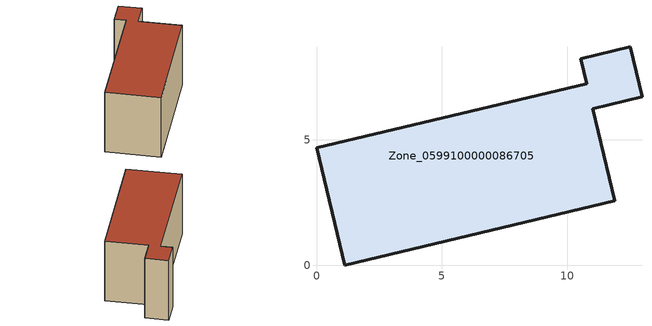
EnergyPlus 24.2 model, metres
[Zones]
Zone_0599100000086705
 floor ground (C_G): 10.53,8.24 12.5,8.71 12.97,6.71 11.01,6.24 11.88,2.58 1.13,0 0,4.68 10.77,7.24 z0
 wall outside (C_F): 1.13,0 11.88,2.58 11.01,6.24 12.97,6.71 12.5,8.71 10.53,8.24 10.77,7.24 0,4.68 1.13,0 z0:6.01
 roof outside (C_R): 12.97,6.71 12.5,8.71 10.53,8.24 10.77,7.24 0,4.68 1.13,0 11.88,2.58 11.01,6.24 z6.01
[BUILDING]
Pand.0599100000086705: North Axis=0; Terrain=City; Loads Convergence Tolerance Value=0.04; Temperature Convergence Tolerance Value=0.4; Solar Distribution=FullExterior; Maximum Number of Warmup Days=25; Minimum Number of Warmup Days=1
[Site:Location]
Rotterdam.The.Hague.AP_ZH_NLD Design_Conditions: Latitude=51.96; Longitude=4.45; Time Zone=1; Elevation=-4.5
[SITE:GROUNDTEMPERATURE:BUILDINGSURFACE]
18, 18, 18, 18, 18, 18, 18, 18, 18, 18, 18, 18
[MATERIAL] Thermal Absorptance=0.9; Solar Absorptance=0.7; Visible Absorptance=0.7
Name | Roughness | Thickness | Conductivity | Density | Specific Heat
G.TI.1975-1991 | MediumSmooth | 0.15 | 0.288461 | 540 | 1210
F.TI.1975-1991 | Rough | 0.3 | 0.230769 | 1920 | 840
R.TI.1975-1991 | MediumRough | 0.2 | 0.153846 | 1500 | 1000
[CONSTRUCTION]
C_G: G.TI.1975-1991
C_F: F.TI.1975-1991
C_R: R.TI.1975-1991
[ZONE]
Zone_0599100000086705: Type=1; Multiplier=1; Ceiling Height=Autocalculate; Volume=Autocalculate; Floor Area=autocalculate; Part of Total Floor Area=Yes
[ZONEINFILTRATION:DESIGNFLOWRATE]
Infil_Zone_0599100000086705: Zone or ZoneList or Space or SpaceList=Zone_0599100000086705; Schedule=AlwaysOn; Design Flow Rate Calculation Method=Flow/Area; Flow Rate per Floor Area=0.003; Constant Term Coefficient=1; Temperature Term Coefficient=0; Velocity Term Coefficient=0; Velocity Squared Term Coefficient=0
[HVACTEMPLATE:ZONE:IDEALLOADSAIRSYSTEM]
Zone_0599100000086705: Maximum Heating Supply Air Temperature=50; Minimum Cooling Supply Air Temperature=13; Maximum Heating Supply Air Humidity Ratio=0.0156; Minimum Cooling Supply Air Humidity Ratio=0.0077; Heating Limit=NoLimit; Cooling Limit=NoLimit; Dehumidification Control Type=ConstantSensibleHeatRatio; Cooling Sensible Heat Ratio=0.7; Dehumidification Setpoint=60; Humidification Control Type=None; Humidification Setpoint=30; Outdoor Air Method=None; Outdoor Air Flow Rate per Person=0.00944; Outdoor Air Flow Rate per Zone Floor Area=0; Outdoor Air Flow Rate per Zone=0; Demand Controlled Ventilation Type=None; Outdoor Air Economizer Type=NoEconomizer; Heat Recovery Type=None; Sensible Heat Recovery Effectiveness=0.7; Latent Heat Recovery Effectiveness=0.65
[ZONECONTROL:THERMOSTAT]
ThermostatControl_Zone_0599100000086705: Zone or ZoneList=Zone_0599100000086705; Control Type Schedule=DualSetpointControlType; Control 1=Thermostat_Zone_0599100000086705; Temperature Difference Between Cutout And Setpoint=0
[THERMOSTATSETPOINT:DUALSETPOINT]
Thermostat_Zone_0599100000086705: Heating Setpoint Temperature Schedule=HeatingSetpoint_Zone_0599100000086705; Cooling Setpoint Temperature Schedule=CoolingSetpoint_Zone_0599100000086705
[SCHEDULE:COMPACT]
HeatingSetpoint_Zone_0599100000086705: Through: 12/31, For: AllDays, Until: 24:00, 21
CoolingSetpoint_Zone_0599100000086705: Through: 12/31, For: AllDays, Until: 24:00, 24
DualSetpointControlType: Through: 12/31, For: AllDays, Until: 24:00, 4
AlwaysOn: Through: 12/31, For: AllDays, Until: 24:00, 1
